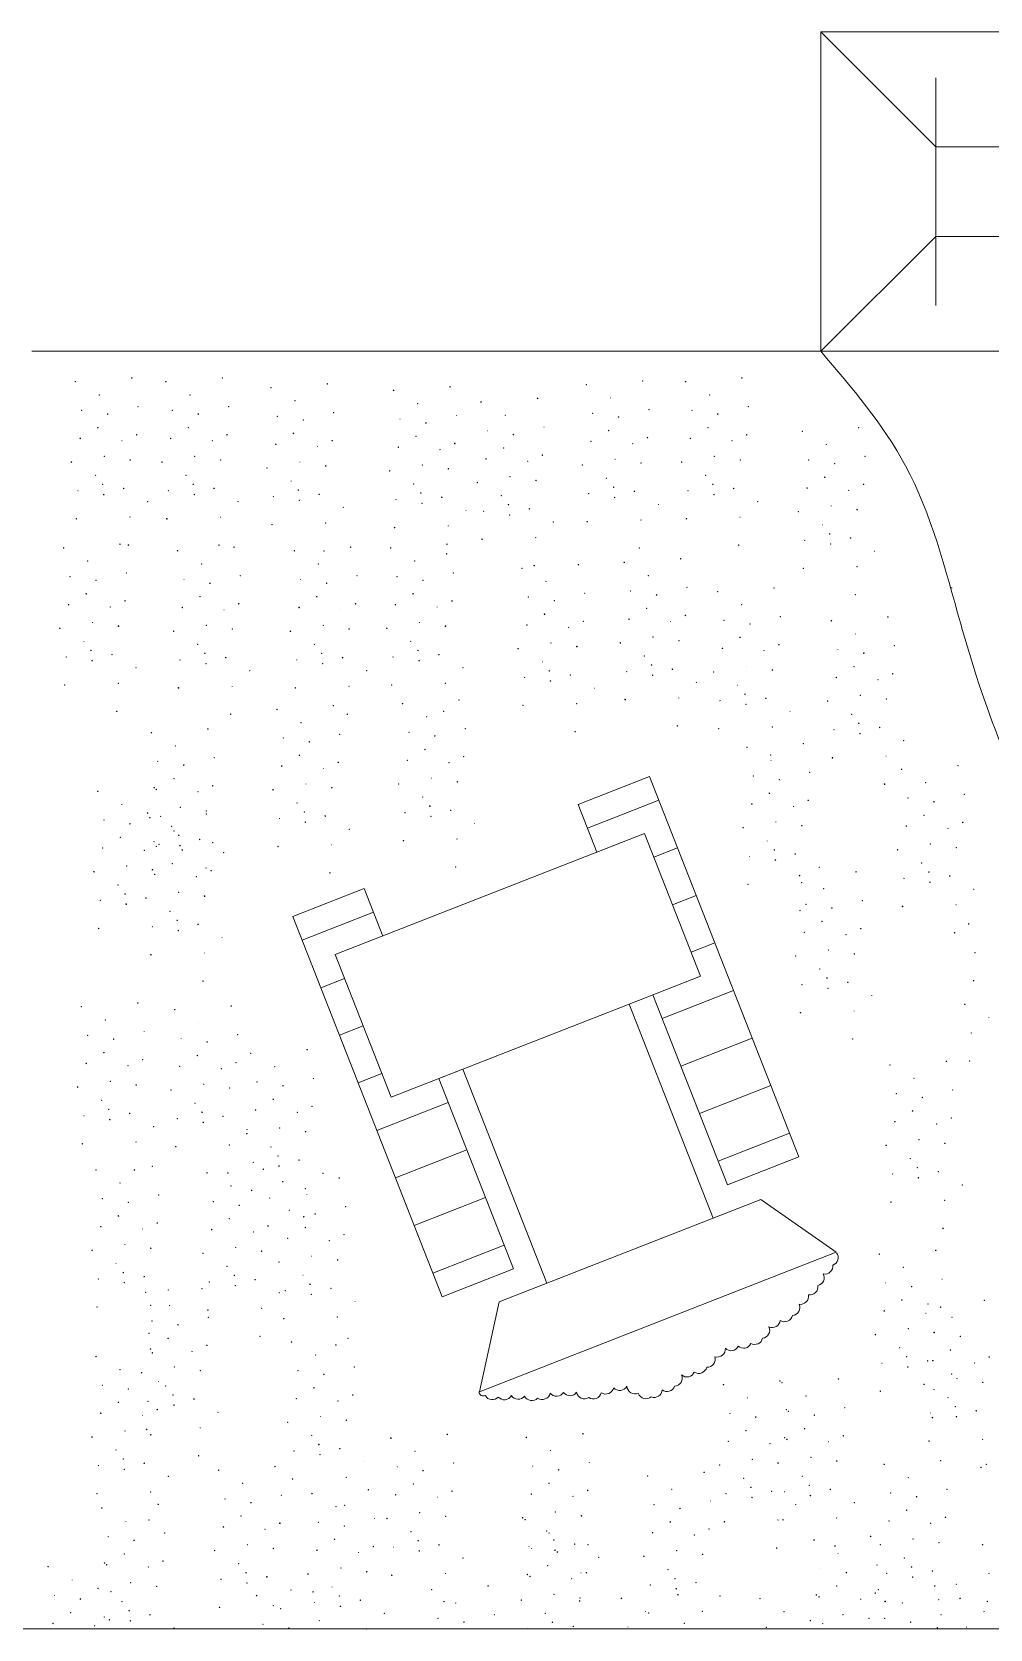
# Model space of a CAD drawing. Header units: millimetres. Extents: x 27137 to 30937, y -4667 to -569.
# Drawn here: x 28776 to 28813.5, y -3999.4 to -3936.9 of the extents above; entities that cross this region are included whole.
import ezdxf

# ---------------------------------------------------------------- set-up
doc = ezdxf.new("R2010")
doc.units = ezdxf.units.MM
doc.header["$LTSCALE"] = 0.4

msp = doc.modelspace()

# ---------------------------------------------------------------- linework, layer by layer
at = {"lineweight": 15}
for p, q in [((28806.8656, -3936.868), (28811.3656, -3941.368)), ((28811.3656, -3941.368), (28811.3656, -3938.668)), ((28811.3656, -3941.368), (28811.3656, -3938.668)), ((28811.3656, -3941.368), (28811.3656, -3938.668)), ((28811.3656, -3941.368), (28811.3656, -3938.668)), ((28806.8656, -3941.368), (28806.8656, -3940.018)), ((28806.8656, -3941.368), (28806.8656, -3940.018)), ((28806.8656, -3944.868), (28806.8656, -3946.218)), ((28806.8656, -3944.868), (28806.8656, -3946.218)), ((28811.3656, -3944.868), (28806.8656, -3949.368)), ((28811.3656, -3944.868), (28811.3656, -3947.568)), ((28811.3656, -3944.868), (28811.3656, -3947.568)), ((28811.3656, -3944.868), (28811.3656, -3947.568)), ((28811.3656, -3944.868), (28811.3656, -3947.568)), ((28798.1092, -3968.9637), (28797.3788, -3967.1027)), ((28800.5356, -3966.9376), (28797.744, -3968.0332)), ((28787.8733, -3972.9807), (28799.9703, -3968.2334)), ((28799.9703, -3968.2334), (28798.1092, -3968.9637)), ((28802.1614, -3973.8166), (28799.9703, -3968.2334)), ((28801.266, -3968.7987), (28800.3355, -3969.1639)), ((28789.004, -3970.3893), (28789.7344, -3972.2504)), ((28801.9964, -3970.6598), (28801.0658, -3971.025)), ((28786.5776, -3972.4154), (28789.3692, -3971.3198)), ((28802.7267, -3972.5209), (28801.7962, -3972.886)), ((28790.0644, -3978.564), (28787.8733, -3972.9807)), ((28787.308, -3974.2765), (28788.2385, -3973.9113)), ((28799.3698, -3974.9121), (28802.1614, -3973.8166)), ((28803.2218, -3981.9912), (28800.3003, -3974.5469)), ((28803.4571, -3974.3819), (28800.6655, -3975.4775)), ((28799.3698, -3974.9121), (28792.856, -3977.4684)), ((28802.6564, -3983.287), (28799.3698, -3974.9121)), ((28788.0383, -3976.1375), (28788.9689, -3975.7723)), ((28801.3959, -3977.3386), (28804.1875, -3976.243)), ((28788.7687, -3977.9986), (28789.6992, -3977.6334)), ((28792.856, -3977.4684), (28790.0644, -3978.564)), ((28792.856, -3977.4684), (28791.9255, -3977.8336)), ((28791.9255, -3977.8336), (28794.8469, -3985.2779)), ((28796.1427, -3985.8432), (28792.856, -3977.4684)), ((28802.1262, -3979.1996), (28801.3959, -3977.3386)), ((28804.9178, -3978.1041), (28802.1262, -3979.1996)), ((28789.4991, -3979.8597), (28792.2907, -3978.7641)), ((28805.6482, -3979.9652), (28802.8566, -3981.0607)), ((28793.021, -3980.6252), (28790.2294, -3981.7208)), ((28806.0134, -3980.8957), (28803.2218, -3981.9912)), ((28793.7514, -3982.4863), (28790.9598, -3983.5818)), ((28804.5175, -3982.5566), (28794.2816, -3986.5736)), ((28804.5175, -3982.5566), (28802.6564, -3983.287)), ((28807.4741, -3984.6178), (28804.5175, -3982.5566)), ((28794.4818, -3984.3473), (28791.6902, -3985.4429)), ((28807.4741, -3984.6178), (28793.5161, -3990.0956)), ((28807.4741, -3984.6178), (28793.5161, -3990.0956)), ((28794.8469, -3985.2779), (28792.0553, -3986.3734)), ((28793.5161, -3990.0956), (28794.2816, -3986.5736))]:
    msp.add_line(p, q, dxfattribs=at)
at = {"lineweight": 15, "ltscale": 0.5}
for p, q in [((28806.8656, -3936.868), (28806.8656, -3949.368)), ((28806.8656, -3936.868), (28909.7171, -3936.868)), ((28811.3656, -3941.368), (28811.3656, -3944.868)), ((28811.3656, -3941.368), (28905.2171, -3941.368)), ((28811.3656, -3944.868), (28905.2171, -3944.868)), ((28806.8656, -3949.368), (28776.0043, -3949.368)), ((28806.8656, -3949.368), (28909.7171, -3949.368)), ((28811.9449, -3958.618), (28812.0043, -3958.618)), ((28797.3788, -3967.1027), (28800.1705, -3966.0071)), ((28806.0134, -3980.8957), (28800.1705, -3966.0071)), ((28789.004, -3970.3893), (28786.2124, -3971.4848)), ((28792.0553, -3986.3734), (28786.2124, -3971.4848)), ((28374.8656, -3999.368), (28909.7171, -3999.368))]:
    msp.add_line(p, q, dxfattribs=at)
at = {"lineweight": 15}
msp.add_lwpolyline([(28807.4868, -3984.6459, -0.5205671), (28807.337, -3985.1283, -0.5205671), (28807.337, -3985.1283, -0.5205671), (28806.9635, -3985.4725, -0.5205671), (28806.9635, -3985.4725, -0.5205671), (28806.7455, -3985.9252, -0.5205671), (28806.7455, -3985.9252, -0.5205671), (28806.3816, -3986.2939, -0.5205671), (28806.3816, -3986.2939, -0.5205671), (28806.0177, -3986.6626, -0.5205671), (28806.0177, -3986.6626, -0.5205671), (28805.7656, -3987.1004, -0.5205671), (28805.7656, -3987.1004, -0.5205671), (28805.2759, -3987.2926, -0.5205671), (28805.2759, -3987.2926, -0.5205671), (28804.8395, -3987.5486, -0.5205671), (28804.8395, -3987.5486, -0.5205671), (28804.5874, -3987.9863, -0.5205671), (28804.5874, -3987.9863, -0.5205671), (28804.1318, -3988.1934, -0.5205671), (28804.1318, -3988.1934, -0.5205671), (28803.6377, -3988.3026, -0.5205671), (28803.6377, -3988.3026, -0.5205671), (28803.1341, -3988.3873, -0.5205671), (28803.1341, -3988.3873, -0.5205671), (28802.7265, -3988.7167, -0.5205671), (28802.7265, -3988.7167, -0.5205671), (28802.4062, -3989.1247, -0.5205671), (28802.4062, -3989.1247, -0.5205671), (28801.9165, -3989.3169, -0.5205671), (28801.9165, -3989.3169, -0.5205671), (28801.4225, -3989.4261, -0.5205671), (28801.4225, -3989.4261, -0.5205671), (28801.1459, -3989.8735, -0.5205671), (28801.1459, -3989.8735, -0.5205671), (28800.6615, -3990.0071, -0.5205671), (28800.6615, -3990.0071, -0.5205671), (28800.2347, -3990.2876, -0.5205671), (28800.2347, -3990.2876, -0.5205671), (28799.7277, -3990.1477, -0.5205671), (28799.7277, -3990.1477, -0.5205671), (28799.2802, -3989.8715, -0.5205671), (28799.2802, -3989.8715, -0.5205671), (28798.7669, -3989.9317, -0.5205671), (28798.7669, -3989.9317, -0.5205671), (28798.2772, -3990.1239, -0.5205671), (28798.2772, -3990.1239, -0.5205671), (28797.7875, -3990.3161, -0.5205671), (28797.7875, -3990.3161, -0.5205671), (28797.3103, -3990.108, -0.5205671), (28797.3103, -3990.108, -0.5205671), (28796.8023, -3990.1097, -0.5205671), (28796.8023, -3990.1097, -0.5205671), (28796.2794, -3990.1455, -0.5205671), (28796.2794, -3990.1455, -0.5205671), (28795.7897, -3990.3376, -0.5205671), (28795.7897, -3990.3376, -0.5205671), (28795.2774, -3990.2563, -0.5205671), (28795.2774, -3990.2563, -0.5205671), (28794.7599, -3990.2335, -0.5205671), (28794.7599, -3990.2335, -0.5205671), (28794.2466, -3990.2938, -0.5205671), (28794.2466, -3990.2938, -0.5205671), (28793.7439, -3990.2369, -0.5205671), (28793.7439, -3990.2369, -0.5205671), (28793.4861, -3990.0839)], format="xyb", dxfattribs=at)
for centre, radius in [((28777.7024, -3950.5584), 0.0095), ((28779.9092, -3950.4143), 0.0095), ((28781.2432, -3950.5584), 0.0095), ((28783.45, -3950.4143), 0.0095), ((28785.355, -3950.7865), 0.0095), ((28787.5618, -3950.6425), 0.0095), ((28790.1521, -3950.9006), 0.0095), ((28792.3589, -3950.7565), 0.0095), ((28797.6905, -3950.6725), 0.0095), ((28799.8972, -3950.5284), 0.0095), ((28801.5739, -3950.5584), 0.0095), ((28803.7806, -3950.4143), 0.0095), ((28778.6427, -3951.0738), 0.00596), ((28780.1586, -3951.5368), 0.00596), ((28782.1835, -3951.0738), 0.00596), ((28783.6994, -3951.5368), 0.00596), ((28786.2953, -3951.3019), 0.00596), ((28791.0924, -3951.416), 0.00596), ((28793.5786, -3951.3569), 0.0095), ((28795.7854, -3951.2129), 0.0095), ((28798.6308, -3951.1878), 0.00596), ((28800.1466, -3951.6509), 0.00596), ((28802.5141, -3951.0738), 0.00596), ((28804.03, -3951.5368), 0.00596), ((28777.9518, -3951.6809), 0.00596), ((28778.9668, -3951.8266), 0.0096), ((28781.4927, -3951.6809), 0.00596), ((28782.5076, -3951.8266), 0.0096), ((28785.6044, -3951.909), 0.00596), ((28786.6194, -3952.0548), 0.0096), ((28787.8112, -3951.765), 0.00596), ((28790.4015, -3952.0231), 0.00596), ((28791.4165, -3952.1688), 0.0096), ((28792.6083, -3951.879), 0.00596), ((28794.5189, -3951.8723), 0.00596), ((28797.9399, -3951.7949), 0.00596), ((28798.9548, -3951.9407), 0.0096), ((28801.8233, -3951.6809), 0.00596), ((28802.8382, -3951.8266), 0.0096), ((28777.8918, -3952.7773), 0.0096), ((28778.5827, -3952.3537), 0.0095), ((28779.523, -3952.8691), 0.00596), ((28780.0985, -3952.6332), 0.0096), ((28781.4326, -3952.7773), 0.0096), ((28782.1235, -3952.3537), 0.0095), ((28783.0638, -3952.8691), 0.00596), ((28783.6393, -3952.6332), 0.0096), ((28786.2352, -3952.5819), 0.0095), ((28787.7511, -3952.8614), 0.0096), ((28791.0324, -3952.6959), 0.0095), ((28793.828, -3952.4794), 0.00596), ((28794.843, -3952.6252), 0.0096), ((28796.0348, -3952.3354), 0.00596), ((28797.8798, -3952.8913), 0.0096), ((28798.5707, -3952.4678), 0.0095), ((28800.0866, -3952.7473), 0.0096), ((28801.7632, -3952.7773), 0.0096), ((28802.4541, -3952.3537), 0.0095), ((28803.3944, -3952.8691), 0.00596), ((28803.97, -3952.6332), 0.0096), ((28806.1425, -3952.4977), 0.0095), ((28808.3493, -3952.3536), 0.0095), ((28778.8321, -3953.4762), 0.00596), ((28782.3729, -3953.4762), 0.00596), ((28785.5443, -3953.0054), 0.0096), ((28787.1755, -3953.0972), 0.00596), ((28790.3415, -3953.1195), 0.0096), ((28791.9727, -3953.2113), 0.00596), ((28792.5482, -3952.9754), 0.0096), ((28794.4588, -3953.1522), 0.0095), ((28795.9747, -3953.4318), 0.0096), ((28799.511, -3952.9832), 0.00596), ((28802.7035, -3953.4762), 0.00596), ((28807.0828, -3953.0131), 0.00596), ((28808.5987, -3953.4761), 0.00596), ((28777.5509, -3953.7039), 0.0095), ((28779.8471, -3953.6219), 0.0096), ((28781.0917, -3953.7039), 0.0095), ((28783.3879, -3953.6219), 0.0096), ((28785.2035, -3953.9321), 0.0095), ((28786.4846, -3953.7043), 0.00596), ((28787.4996, -3953.8501), 0.0096), ((28790.0006, -3954.0461), 0.0095), ((28791.2818, -3953.8184), 0.00596), ((28792.2967, -3953.9642), 0.0096), ((28793.7679, -3953.5758), 0.0096), ((28795.3991, -3953.6676), 0.00596), ((28797.539, -3953.818), 0.0095), ((28798.8201, -3953.5903), 0.00596), ((28799.8351, -3953.736), 0.0096), ((28801.4224, -3953.7039), 0.0095), ((28803.7185, -3953.6219), 0.0096), ((28806.3919, -3953.6202), 0.00596), ((28807.4069, -3953.7659), 0.0096), ((28778.4912, -3954.2193), 0.00596), ((28778.772, -3954.5726), 0.0096), ((28779.5899, -3954.735), 0.0095), ((28782.032, -3954.2193), 0.00596), ((28782.3128, -3954.5726), 0.0096), ((28783.1307, -3954.735), 0.0095), ((28786.1438, -3954.4474), 0.00596), ((28790.9409, -3954.5615), 0.00596), ((28793.4271, -3954.5024), 0.0095), ((28794.7083, -3954.2747), 0.00596), ((28795.7232, -3954.4205), 0.0096), ((28798.4792, -3954.3334), 0.00596), ((28798.76, -3954.6867), 0.0096), ((28802.3626, -3954.2193), 0.00596), ((28802.6434, -3954.5726), 0.0096), ((28803.4613, -3954.735), 0.0095), ((28806.3319, -3954.7166), 0.0096), ((28807.0228, -3954.293), 0.0095), ((28808.5386, -3954.5725), 0.0096), ((28777.8003, -3954.8264), 0.00596), ((28778.8153, -3954.9721), 0.0096), ((28780.5302, -3955.2504), 0.00596), ((28781.3411, -3954.8264), 0.00596), ((28782.3561, -3954.9721), 0.0096), ((28784.071, -3955.2504), 0.00596), ((28785.4529, -3955.0545), 0.00596), ((28786.4246, -3954.8007), 0.0096), ((28786.4679, -3955.2003), 0.0096), ((28787.2424, -3954.9631), 0.0095), ((28790.25, -3955.1686), 0.00596), ((28791.2217, -3954.9148), 0.0096), ((28791.265, -3955.3144), 0.0096), ((28792.0396, -3955.0772), 0.0095), ((28794.3674, -3955.0178), 0.00596), ((28794.6482, -3955.3711), 0.0096), ((28797.7884, -3954.9405), 0.00596), ((28798.8033, -3955.0862), 0.0096), ((28799.5779, -3954.849), 0.0095), ((28800.5182, -3955.3644), 0.00596), ((28801.6718, -3954.8264), 0.00596), ((28802.6867, -3954.9721), 0.0096), ((28804.4016, -3955.2504), 0.00596), ((28807.9631, -3954.8084), 0.00596), ((28777.7403, -3955.9228), 0.0096), ((28779.8393, -3955.8575), 0.00596), ((28781.2811, -3955.9228), 0.0096), ((28783.3801, -3955.8575), 0.00596), ((28788.1827, -3955.4785), 0.00596), ((28792.9798, -3955.5926), 0.00596), ((28793.6765, -3955.6249), 0.00596), ((28794.6915, -3955.7707), 0.0096), ((28795.466, -3955.5335), 0.0095), ((28797.7283, -3956.0369), 0.0096), ((28799.8273, -3955.9715), 0.00596), ((28801.6117, -3955.9228), 0.0096), ((28803.7107, -3955.8575), 0.00596), ((28805.991, -3955.6432), 0.0095), ((28807.2722, -3955.4155), 0.00596), ((28808.2871, -3955.5612), 0.0096), ((28785.3928, -3956.1509), 0.0096), ((28787.4918, -3956.0856), 0.00596), ((28790.19, -3956.265), 0.0096), ((28792.289, -3956.1997), 0.00596), ((28795.7154, -3956.656), 0.00596), ((28796.4063, -3956.0489), 0.00596), ((28806.9313, -3956.1586), 0.00596), ((28807.2121, -3956.5119), 0.0096), ((28777.2456, -3957.0607), 0.0095), ((28779.4524, -3956.9167), 0.0095), ((28779.7792, -3956.9538), 0.0096), ((28781.7001, -3957.1748), 0.0095), ((28783.32, -3956.9538), 0.0096), ((28783.9068, -3957.0307), 0.0095), ((28786.2687, -3957.1748), 0.0095), ((28787.4318, -3957.182), 0.0096), ((28788.4755, -3957.0307), 0.0095), ((28790.0379, -3957.0607), 0.0095), ((28792.2447, -3956.9167), 0.0095), ((28793.6164, -3956.7213), 0.0096), ((28799.7672, -3957.0679), 0.0096), ((28803.6506, -3956.9538), 0.0096), ((28806.2404, -3956.7657), 0.00596), ((28807.2554, -3956.9114), 0.0096), ((28808.0299, -3956.6743), 0.0095), ((28808.9702, -3957.1896), 0.00596), ((28778.1859, -3957.5761), 0.00596), ((28782.6404, -3957.6902), 0.00596), ((28787.209, -3957.6902), 0.00596), ((28790.9782, -3957.5761), 0.00596), ((28792.2289, -3957.2961), 0.0096), ((28795.1777, -3957.8593), 0.0095), ((28795.6554, -3957.7524), 0.0096), ((28797.3845, -3957.7152), 0.0095), ((28799.1752, -3957.6311), 0.0095), ((28801.382, -3957.487), 0.0095), ((28806.1804, -3957.8621), 0.0096), ((28808.2794, -3957.7967), 0.00596), ((28777.495, -3958.1832), 0.00596), ((28778.51, -3958.329), 0.0096), ((28779.7018, -3958.0392), 0.00596), ((28781.9495, -3958.2973), 0.00596), ((28782.9644, -3958.443), 0.0096), ((28784.1562, -3958.1532), 0.00596), ((28786.5181, -3958.2973), 0.00596), ((28787.5331, -3958.443), 0.0096), ((28788.7249, -3958.1532), 0.00596), ((28790.2873, -3958.1832), 0.00596), ((28791.3023, -3958.329), 0.0096), ((28792.4941, -3958.0392), 0.00596), ((28796.118, -3958.3747), 0.00596), ((28800.1155, -3958.1465), 0.00596), ((28778.1259, -3958.856), 0.0095), ((28779.6417, -3959.1356), 0.0096), ((28782.5803, -3958.9701), 0.0095), ((28787.149, -3958.9701), 0.0095), ((28790.9181, -3958.856), 0.0095), ((28792.434, -3959.1356), 0.0096), ((28795.4271, -3958.9817), 0.00596), ((28796.4421, -3959.1275), 0.0096), ((28797.6339, -3958.8377), 0.00596), ((28799.4246, -3958.7536), 0.00596), ((28800.4396, -3958.8993), 0.0096), ((28801.6314, -3958.6095), 0.00596), ((28802.8302, -3958.7719), 0.0095), ((28805.037, -3958.6278), 0.0095), ((28808.2193, -3958.8931), 0.0096), ((28777.435, -3959.2796), 0.0096), ((28779.0662, -3959.3714), 0.00596), ((28781.8894, -3959.3937), 0.0096), ((28783.5206, -3959.4855), 0.00596), ((28784.0962, -3959.2496), 0.0096), ((28786.4581, -3959.3937), 0.0096), ((28788.0893, -3959.4855), 0.00596), ((28788.6648, -3959.2496), 0.0096), ((28790.2272, -3959.2796), 0.0096), ((28791.8584, -3959.3714), 0.00596), ((28796.058, -3959.6546), 0.0095), ((28800.0555, -3959.4264), 0.0095), ((28801.5713, -3959.7059), 0.0096), ((28803.7705, -3959.2873), 0.00596), ((28805.2864, -3959.7503), 0.00596), ((28809.4915, -3959.7686), 0.0095), ((28777.0941, -3960.2062), 0.0095), ((28778.3753, -3959.9785), 0.00596), ((28779.3902, -3960.1243), 0.0096), ((28781.5486, -3960.3203), 0.0095), ((28782.8297, -3960.0926), 0.00596), ((28783.8447, -3960.2384), 0.0096), ((28786.1172, -3960.3203), 0.0095), ((28787.3984, -3960.0926), 0.00596), ((28788.4133, -3960.2384), 0.0096), ((28789.8864, -3960.2062), 0.0095), ((28791.1675, -3959.9785), 0.00596), ((28792.1825, -3960.1243), 0.0096), ((28795.367, -3960.0781), 0.0096), ((28796.9982, -3960.17), 0.00596), ((28797.5738, -3959.9341), 0.0096), ((28799.3646, -3959.85), 0.0096), ((28800.9958, -3959.9418), 0.00596), ((28803.0796, -3959.8944), 0.00596), ((28804.0946, -3960.0401), 0.0096), ((28807.2847, -3959.9126), 0.0095), ((28778.0344, -3960.7216), 0.00596), ((28782.4888, -3960.8357), 0.00596), ((28787.0575, -3960.8357), 0.00596), ((28790.8267, -3960.7216), 0.00596), ((28795.0262, -3961.0048), 0.0095), ((28796.3074, -3960.7771), 0.00596), ((28797.3223, -3960.9228), 0.0096), ((28799.0237, -3960.7766), 0.0095), ((28800.3049, -3960.5489), 0.00596), ((28801.3199, -3960.6946), 0.0096), ((28803.0195, -3960.9908), 0.0096), ((28803.7104, -3960.5672), 0.0095), ((28805.2263, -3960.8467), 0.0096), ((28808.225, -3960.428), 0.00596), ((28809.7409, -3960.8911), 0.00596), ((28777.3435, -3961.3287), 0.00596), ((28778.3152, -3961.0749), 0.0096), ((28778.3585, -3961.4745), 0.0096), ((28779.133, -3961.2373), 0.0095), ((28781.798, -3961.4428), 0.00596), ((28782.7696, -3961.189), 0.0096), ((28782.8129, -3961.5886), 0.0096), ((28783.5875, -3961.3514), 0.0095), ((28786.3666, -3961.4428), 0.00596), ((28787.3383, -3961.189), 0.0096), ((28787.3816, -3961.5886), 0.0096), ((28788.1562, -3961.3514), 0.0095), ((28790.1358, -3961.3287), 0.00596), ((28791.1075, -3961.0749), 0.0096), ((28791.1508, -3961.4745), 0.0096), ((28791.9253, -3961.2373), 0.0095), ((28795.9665, -3961.5202), 0.00596), ((28799.964, -3961.292), 0.00596), ((28800.2448, -3961.6453), 0.0096), ((28804.6507, -3961.0826), 0.00596), ((28807.5341, -3961.0351), 0.00596), ((28808.5491, -3961.1809), 0.0096), ((28780.0733, -3961.7527), 0.00596), ((28784.5278, -3961.8668), 0.00596), ((28789.0964, -3961.8668), 0.00596), ((28792.8656, -3961.7527), 0.00596), ((28795.2756, -3962.1273), 0.00596), ((28796.2473, -3961.8735), 0.0096), ((28796.2906, -3962.273), 0.0096), ((28797.0651, -3962.0358), 0.0095), ((28799.2731, -3961.8991), 0.00596), ((28800.2881, -3962.0448), 0.0096), ((28801.0627, -3961.8077), 0.0095), ((28802.6787, -3961.9174), 0.0095), ((28803.9598, -3961.6897), 0.00596), ((28804.9748, -3961.8354), 0.0096), ((28807.4741, -3962.1315), 0.0096), ((28808.165, -3961.7079), 0.0095), ((28809.1052, -3962.2233), 0.00596), ((28809.6808, -3961.9875), 0.0096), ((28777.2834, -3962.4251), 0.0096), ((28779.3824, -3962.3598), 0.00596), ((28781.7379, -3962.5392), 0.0096), ((28783.8369, -3962.4739), 0.00596), ((28786.3066, -3962.5392), 0.0096), ((28788.4056, -3962.4739), 0.00596), ((28790.0757, -3962.4251), 0.0096), ((28792.1747, -3962.3598), 0.00596), ((28798.0054, -3962.5512), 0.00596), ((28802.003, -3962.3231), 0.00596), ((28803.619, -3962.4328), 0.00596), ((28803.8997, -3962.7861), 0.0096), ((28808.4144, -3962.8304), 0.00596), ((28779.3224, -3963.4562), 0.0096), ((28785.5905, -3963.3829), 0.0095), ((28787.7972, -3963.2388), 0.0095), ((28790.5018, -3963.1547), 0.0095), ((28792.1147, -3963.4562), 0.0096), ((28792.7086, -3963.0107), 0.0095), ((28795.2155, -3963.2237), 0.0096), ((28797.3145, -3963.1583), 0.00596), ((28799.2131, -3962.9955), 0.0096), ((28801.3121, -3962.9302), 0.00596), ((28802.9281, -3963.0399), 0.00596), ((28803.943, -3963.1856), 0.0096), ((28804.7176, -3962.9485), 0.0095), ((28805.6579, -3963.4638), 0.00596), ((28807.1332, -3963.0582), 0.0095), ((28809.4293, -3962.9762), 0.0096), ((28782.886, -3964.1514), 0.0095), ((28783.7768, -3963.5703), 0.0096), ((28786.5308, -3963.8983), 0.00596), ((28788.3455, -3963.5703), 0.0096), ((28791.4421, -3963.6701), 0.00596), ((28792.958, -3964.1332), 0.00596), ((28801.252, -3964.0265), 0.0096), ((28802.868, -3964.1363), 0.0096), ((28804.967, -3964.0709), 0.00596), ((28808.0735, -3963.5735), 0.00596), ((28808.3543, -3963.9268), 0.0096), ((28809.1721, -3964.0892), 0.0095), ((28780.6792, -3964.2955), 0.0095), ((28785.8399, -3964.5054), 0.00596), ((28786.8548, -3964.6511), 0.0096), ((28788.0466, -3964.3613), 0.00596), ((28790.7512, -3964.2772), 0.00596), ((28791.7662, -3964.423), 0.0096), ((28797.2545, -3964.2547), 0.0096), ((28806.1862, -3964.7218), 0.0095), ((28807.3826, -3964.1806), 0.00596), ((28808.3976, -3964.3264), 0.0096), ((28810.1124, -3964.6046), 0.00596), ((28781.6195, -3964.8109), 0.00596), ((28783.1354, -3965.2739), 0.00596), ((28786.4707, -3965.1782), 0.0095), ((28790.6912, -3965.3736), 0.0096), ((28791.3821, -3964.9501), 0.0095), ((28792.8979, -3965.2296), 0.0096), ((28803.9795, -3964.8659), 0.0095), ((28804.9069, -3965.1673), 0.0096), ((28804.9198, -3965.3813), 0.00596), ((28807.3225, -3965.277), 0.0096), ((28809.4215, -3965.2117), 0.00596), ((28780.9286, -3965.418), 0.00596), ((28781.9436, -3965.5637), 0.0096), ((28785.7798, -3965.6018), 0.0096), ((28787.411, -3965.6936), 0.00596), ((28787.9866, -3965.4577), 0.0096), ((28792.3223, -3965.4654), 0.00596), ((28804.2289, -3965.9884), 0.00596), ((28806.4357, -3965.8443), 0.00596), ((28810.0259, -3965.7305), 0.0095), ((28812.2327, -3965.5864), 0.0095), ((28778.5793, -3966.5904), 0.0095), ((28780.7861, -3966.4463), 0.0095), ((28780.8685, -3966.5144), 0.0096), ((28781.5594, -3966.0908), 0.0095), ((28782.4997, -3966.6062), 0.00596), ((28783.0753, -3966.3703), 0.0096), ((28785.439, -3966.5284), 0.0095), ((28786.7201, -3966.3007), 0.00596), ((28787.7351, -3966.4464), 0.0096), ((28790.3503, -3966.3003), 0.0095), ((28791.6315, -3966.0725), 0.00596), ((28792.6464, -3966.2183), 0.0096), ((28804.8597, -3966.6612), 0.0095), ((28805.2438, -3966.1341), 0.0096), ((28809.3615, -3966.3081), 0.0096), ((28810.9662, -3966.2459), 0.00596), ((28779.5196, -3967.1058), 0.00596), ((28781.8088, -3967.2133), 0.00596), ((28786.3792, -3967.0438), 0.00596), ((28791.2906, -3966.8156), 0.00596), ((28791.5714, -3967.1689), 0.0096), ((28804.1688, -3967.0848), 0.0096), ((28805.8, -3967.1766), 0.00596), ((28806.3756, -3966.9407), 0.0096), ((28810.2753, -3966.853), 0.00596), ((28811.2903, -3966.9987), 0.0096), ((28812.4821, -3966.7089), 0.00596), ((28778.8287, -3967.7129), 0.00596), ((28779.8437, -3967.8586), 0.0096), ((28780.5277, -3967.441), 0.0095), ((28780.6182, -3967.6215), 0.0095), ((28781.0355, -3967.5688), 0.00596), ((28782.8238, -3967.359), 0.0096), ((28782.825, -3967.4774), 0.0095), ((28785.6884, -3967.6509), 0.00596), ((28786.66, -3967.3971), 0.0096), ((28786.7033, -3967.7966), 0.0096), ((28787.4779, -3967.5595), 0.0095), ((28790.5997, -3967.4227), 0.00596), ((28791.6147, -3967.5685), 0.0096), ((28792.3892, -3967.3313), 0.0095), ((28793.3295, -3967.8467), 0.00596), ((28805.1091, -3967.7837), 0.00596), ((28810.9062, -3967.5258), 0.0095), ((28812.422, -3967.8053), 0.0096), ((28779.4595, -3968.3857), 0.0095), ((28781.468, -3967.9564), 0.00596), ((28781.5585, -3968.1368), 0.00596), ((28781.7488, -3968.3097), 0.0096), ((28782.5666, -3968.4721), 0.0095), ((28788.4182, -3968.0748), 0.00596), ((28790.5396, -3968.5191), 0.0096), ((28792.6386, -3968.4538), 0.00596), ((28803.828, -3968.0114), 0.0095), ((28804.7683, -3968.5268), 0.00596), ((28806.1241, -3967.9294), 0.0096), ((28810.2153, -3967.9494), 0.0096), ((28811.8465, -3968.0412), 0.00596), ((28778.7686, -3968.8093), 0.0096), ((28780.3998, -3968.9011), 0.00596), ((28780.7771, -3968.5635), 0.00596), ((28780.8676, -3968.7439), 0.00596), ((28780.9754, -3968.6652), 0.0096), ((28781.7921, -3968.7092), 0.0096), ((28781.8826, -3968.8897), 0.0096), ((28783.0744, -3968.5999), 0.00596), ((28783.5069, -3968.9875), 0.00596), ((28785.6283, -3968.7473), 0.0096), ((28787.7273, -3968.6819), 0.00596), ((28804.0774, -3969.1339), 0.00596), ((28805.049, -3968.8801), 0.0096), ((28805.8669, -3969.0425), 0.0095), ((28809.8744, -3968.876), 0.0095), ((28811.1556, -3968.6483), 0.00596), ((28812.1705, -3968.7941), 0.0096), ((28778.4278, -3969.7359), 0.0095), ((28779.7089, -3969.5082), 0.00596), ((28780.717, -3969.6599), 0.0096), ((28780.7239, -3969.6539), 0.0096), ((28781.4985, -3969.4168), 0.0095), ((28782.816, -3969.5946), 0.00596), ((28783.0143, -3969.6963), 0.0096), ((28787.6672, -3969.7783), 0.0096), ((28792.5786, -3969.5502), 0.0096), ((28805.0923, -3969.2796), 0.0096), ((28806.8072, -3969.5579), 0.00596), ((28808.2422, -3969.7412), 0.0095), ((28810.8147, -3969.3914), 0.00596), ((28811.0955, -3969.7447), 0.0096), ((28779.3681, -3970.2513), 0.00596), ((28780.8076, -3969.8403), 0.0096), ((28782.4388, -3969.9322), 0.00596), ((28804.0173, -3970.2303), 0.0096), ((28806.0354, -3969.8852), 0.0095), ((28806.1163, -3970.165), 0.00596), ((28806.9757, -3970.4006), 0.00596), ((28810.1238, -3969.9985), 0.00596), ((28811.1388, -3970.1443), 0.0096), ((28811.9133, -3969.9071), 0.0095), ((28778.6772, -3970.8584), 0.00596), ((28779.6489, -3970.6046), 0.0096), ((28779.6922, -3971.0041), 0.0096), ((28780.4667, -3970.767), 0.0095), ((28780.4667, -3970.767), 0.0095), ((28781.7479, -3970.5393), 0.00596), ((28782.756, -3970.691), 0.0096), ((28782.7628, -3970.685), 0.0096), ((28806.2848, -3971.0077), 0.00596), ((28808.4916, -3970.8636), 0.00596), ((28812.1627, -3971.0296), 0.00596), ((28812.8536, -3970.4225), 0.00596), ((28781.407, -3971.2824), 0.00596), ((28781.407, -3971.2824), 0.00596), ((28781.6878, -3971.6357), 0.0096), ((28806.0562, -3971.2613), 0.0096), ((28807.2998, -3971.1535), 0.0096), ((28810.0637, -3971.0949), 0.0096), ((28778.6171, -3971.9548), 0.0096), ((28780.7161, -3971.8895), 0.00596), ((28780.7161, -3971.8895), 0.00596), ((28781.7311, -3972.0352), 0.0096), ((28782.5056, -3971.798), 0.0095), ((28806.2247, -3972.1041), 0.0096), ((28806.9156, -3971.6805), 0.0095), ((28807.8559, -3972.1959), 0.00596), ((28808.4315, -3971.96), 0.0096), ((28812.1027, -3972.126), 0.0096), ((28812.6529, -3971.7766), 0.0095), ((28783.4459, -3972.3134), 0.00596), ((28807.165, -3972.803), 0.00596), ((28812.9023, -3972.899), 0.00596), ((28780.656, -3972.9859), 0.0096), ((28780.656, -3972.9858), 0.0096), ((28782.755, -3972.9205), 0.00596), ((28805.8839, -3973.0307), 0.0095), ((28808.18, -3972.9488), 0.0096), ((28782.695, -3974.0169), 0.0096), ((28806.1333, -3974.1532), 0.00596), ((28806.8242, -3973.5461), 0.00596), ((28807.105, -3973.8994), 0.0096), ((28807.9228, -3974.0618), 0.0095), ((28812.8422, -3973.9954), 0.0096), ((28807.1483, -3974.299), 0.0096), ((28808.8631, -3974.5772), 0.00596), ((28777.938, -3975.0187), 0.0095), ((28780.1448, -3974.8746), 0.0095), ((28781.5929, -3975.1327), 0.0095), ((28783.7997, -3974.9887), 0.0095), ((28806.0732, -3975.2496), 0.0096), ((28808.1722, -3975.1843), 0.00596), ((28812.5014, -3974.9221), 0.0095), ((28778.8783, -3975.534), 0.00596), ((28780.3942, -3975.9971), 0.00596), ((28782.5332, -3975.6481), 0.00596), ((28813.4417, -3975.4375), 0.00596), ((28778.1874, -3976.1411), 0.00596), ((28779.2024, -3976.2869), 0.0096), ((28781.8423, -3976.2552), 0.00596), ((28782.8573, -3976.401), 0.0096), ((28784.0491, -3976.1112), 0.00596), ((28808.1122, -3976.2807), 0.0096), ((28812.7508, -3976.0446), 0.00596), ((28778.1273, -3977.2375), 0.0096), ((28778.8182, -3976.814), 0.0095), ((28780.3341, -3977.0935), 0.0096), ((28782.4732, -3976.9281), 0.0095), ((28783.989, -3977.2076), 0.0096), ((28784.5626, -3976.8439), 0.0095), ((28786.7694, -3976.6998), 0.0095), ((28811.7829, -3977.1561), 0.0095), ((28812.6907, -3977.141), 0.0096), ((28779.7585, -3977.3294), 0.00596), ((28781.7823, -3977.3516), 0.0096), ((28783.4135, -3977.4434), 0.00596), ((28785.5029, -3977.3593), 0.00596), ((28787.0188, -3977.8223), 0.00596), ((28809.5761, -3977.3002), 0.0095), ((28810.5164, -3977.8156), 0.00596), ((28777.7865, -3978.1642), 0.0095), ((28779.0676, -3977.9365), 0.00596), ((28780.0826, -3978.0822), 0.0096), ((28781.4414, -3978.2783), 0.0095), ((28782.7226, -3978.0505), 0.00596), ((28783.7376, -3978.1963), 0.0096), ((28784.812, -3977.9664), 0.00596), ((28785.827, -3978.1121), 0.0096), ((28809.8255, -3978.4227), 0.00596), ((28812.0323, -3978.2786), 0.00596), ((28778.7268, -3978.6796), 0.00596), ((28779.0076, -3979.0329), 0.0096), ((28782.3817, -3978.7936), 0.00596), ((28782.6625, -3979.1469), 0.0096), ((28784.7519, -3979.0628), 0.0096), ((28785.4428, -3978.6392), 0.0095), ((28786.3831, -3979.1546), 0.00596), ((28786.9587, -3978.9187), 0.0096), ((28810.4563, -3979.0955), 0.0095), ((28810.8405, -3978.5684), 0.0096), ((28778.0359, -3979.2867), 0.00596), ((28779.0509, -3979.4324), 0.0096), ((28779.8254, -3979.1952), 0.0095), ((28780.7657, -3979.7106), 0.00596), ((28781.6908, -3979.4007), 0.00596), ((28782.7058, -3979.5465), 0.0096), ((28783.4804, -3979.3093), 0.0095), ((28785.6922, -3979.7617), 0.00596), ((28809.7654, -3979.519), 0.0096), ((28811.3966, -3979.6109), 0.00596), ((28811.9722, -3979.375), 0.0096), ((28777.9758, -3980.3831), 0.0096), ((28780.0748, -3980.3177), 0.00596), ((28784.4111, -3979.9894), 0.0095), ((28784.4206, -3979.8247), 0.00596), ((28786.7072, -3979.9074), 0.0096), ((28810.7058, -3980.218), 0.00596), ((28811.7207, -3980.3637), 0.0096), ((28781.6308, -3980.4971), 0.0096), ((28783.7298, -3980.4318), 0.00596), ((28785.3514, -3980.5048), 0.00596), ((28785.6322, -3980.8581), 0.0096), ((28786.45, -3981.0205), 0.0095), ((28809.4246, -3980.4457), 0.0095), ((28810.3649, -3980.9611), 0.00596), ((28778.509, -3981.4069), 0.0095), ((28780.0148, -3981.4141), 0.0096), ((28780.7158, -3981.2629), 0.0095), ((28782.8493, -3981.521), 0.0095), ((28783.6697, -3981.5282), 0.0096), ((28784.6605, -3981.1119), 0.00596), ((28785.056, -3981.3769), 0.0095), ((28785.6755, -3981.2576), 0.0096), ((28787.3903, -3981.5358), 0.00596), ((28809.674, -3981.5682), 0.00596), ((28810.6457, -3981.3144), 0.0096), ((28811.4635, -3981.4768), 0.0095), ((28779.4493, -3981.9223), 0.00596), ((28783.7896, -3982.0364), 0.00596), ((28784.6004, -3982.2083), 0.0096), ((28785.8189, -3981.8632), 0.0095), ((28786.6994, -3982.1429), 0.00596), ((28788.0257, -3981.7192), 0.0095), ((28810.689, -3981.7139), 0.0096), ((28812.4038, -3981.9921), 0.00596), ((28778.7585, -3982.5294), 0.00596), ((28779.7734, -3982.6752), 0.0096), ((28780.9652, -3982.3854), 0.00596), ((28783.0987, -3982.6435), 0.00596), ((28784.1136, -3982.7892), 0.0096), ((28785.3054, -3982.4994), 0.00596), ((28786.7592, -3982.3786), 0.00596), ((28788.2751, -3982.8416), 0.00596), ((28809.6139, -3982.6646), 0.0096), ((28811.7129, -3982.5992), 0.00596), ((28779.3893, -3983.2023), 0.0095), ((28780.9051, -3983.4818), 0.0096), ((28783.7295, -3983.3163), 0.0095), ((28786.0683, -3982.9857), 0.00596), ((28786.6393, -3983.2393), 0.0096), ((28787.0833, -3983.1314), 0.0096), ((28778.6984, -3983.6258), 0.0096), ((28780.3296, -3983.7176), 0.00596), ((28783.0386, -3983.7399), 0.0096), ((28784.6698, -3983.8317), 0.00596), ((28785.2454, -3983.5958), 0.0096), ((28786.0083, -3984.0821), 0.0096), ((28786.6992, -3983.6585), 0.0095), ((28788.215, -3983.938), 0.0096), ((28811.6529, -3983.6956), 0.0096), ((28778.3575, -3984.5525), 0.0095), ((28779.6387, -3984.3247), 0.00596), ((28780.6537, -3984.4705), 0.0096), ((28782.6978, -3984.6665), 0.0095), ((28783.9789, -3984.4388), 0.00596), ((28784.9939, -3984.5846), 0.0096), ((28786.9486, -3984.781), 0.00596), ((28787.6394, -3984.1739), 0.00596), ((28809.1581, -3984.7017), 0.0095), ((28811.3649, -3984.5577), 0.0095), ((28779.2978, -3985.0678), 0.00596), ((28783.638, -3985.1819), 0.00596), ((28785.6674, -3985.0087), 0.0095), ((28787.9635, -3984.9268), 0.0096), ((28810.0984, -3985.2171), 0.00596), ((28778.6069, -3985.6749), 0.00596), ((28779.5786, -3985.4211), 0.0096), ((28779.6219, -3985.8207), 0.0096), ((28780.3965, -3985.5835), 0.0095), ((28782.9472, -3985.789), 0.00596), ((28783.9188, -3985.5352), 0.0096), ((28783.9621, -3985.9348), 0.0096), ((28784.7367, -3985.6976), 0.0095), ((28786.6077, -3985.5241), 0.00596), ((28786.8885, -3985.8774), 0.0096), ((28787.7063, -3986.0398), 0.0095), ((28809.4075, -3985.8242), 0.00596), ((28810.4225, -3985.9699), 0.0096), ((28811.6143, -3985.6801), 0.00596), ((28780.4507, -3986.1981), 0.0095), ((28781.3368, -3986.0989), 0.00596), ((28782.6575, -3986.0541), 0.0095), ((28785.677, -3986.213), 0.00596), ((28785.9168, -3986.1312), 0.00596), ((28786.9318, -3986.277), 0.0096), ((28788.6466, -3986.5552), 0.00596), ((28810.0383, -3986.497), 0.0095), ((28811.0609, -3986.6544), 0.0095), ((28813.2677, -3986.5104), 0.0095), ((28778.5469, -3986.7713), 0.0096), ((28780.6459, -3986.706), 0.00596), ((28781.391, -3986.7135), 0.00596), ((28782.8871, -3986.8854), 0.0096), ((28782.9069, -3987.1766), 0.00596), ((28784.9861, -3986.8201), 0.00596), ((28785.8567, -3987.2276), 0.0096), ((28787.9557, -3987.1623), 0.00596), ((28809.3474, -3986.9206), 0.0096), ((28810.9786, -3987.0124), 0.00596), ((28811.5542, -3986.7765), 0.0096), ((28812.0012, -3987.1698), 0.00596), ((28780.5858, -3987.8024), 0.0096), ((28780.7002, -3987.3206), 0.00596), ((28781.7151, -3987.4664), 0.0096), ((28809.0066, -3987.8472), 0.0095), ((28810.2877, -3987.6195), 0.00596), ((28811.3027, -3987.7653), 0.0096), ((28811.3103, -3987.7769), 0.00596), ((28780.6401, -3988.417), 0.0096), ((28781.331, -3987.9934), 0.0095), ((28782.2713, -3988.5088), 0.00596), ((28782.8468, -3988.2729), 0.0096), ((28784.926, -3987.9165), 0.0096), ((28786.1616, -3988.1374), 0.0095), ((28787.8957, -3988.2587), 0.0096), ((28788.3684, -3987.9934), 0.0095), ((28809.9469, -3988.3626), 0.00596), ((28811.9411, -3988.4497), 0.0095), ((28812.3253, -3987.9226), 0.0096), ((28778.509, -3988.7078), 0.0095), ((28780.7158, -3988.5637), 0.0095), ((28781.5804, -3989.1159), 0.00596), ((28787.1019, -3988.6528), 0.00596), ((28788.6178, -3989.1158), 0.00596), ((28809.256, -3988.9697), 0.00596), ((28810.2277, -3988.7159), 0.0096), ((28810.271, -3989.1155), 0.0096), ((28811.0455, -3988.8783), 0.0095), ((28811.2502, -3988.8733), 0.0096), ((28812.8814, -3988.9651), 0.00596), ((28813.457, -3988.7292), 0.0096), ((28779.4493, -3989.2232), 0.00596), ((28780.2992, -3989.3436), 0.0095), ((28780.9652, -3989.6862), 0.00596), ((28782.5954, -3989.2617), 0.0096), ((28786.411, -3989.2599), 0.00596), ((28787.426, -3989.4056), 0.0096), ((28805.2673, -3989.6669), 0.0095), ((28805.35, -3989.7345), 0.0095), ((28807.5568, -3989.5904), 0.0095), ((28811.9858, -3989.3937), 0.00596), ((28812.1905, -3989.5722), 0.00596), ((28813.2055, -3989.718), 0.0096), ((28778.7585, -3989.8303), 0.00596), ((28779.7734, -3989.976), 0.0096), ((28781.2395, -3989.859), 0.00596), ((28781.5203, -3990.2123), 0.0096), ((28782.3382, -3990.3747), 0.0095), ((28786.3509, -3990.3563), 0.0096), ((28787.0418, -3989.9327), 0.0095), ((28788.5577, -3990.2122), 0.0096), ((28803.0605, -3989.8109), 0.0095), ((28804.0008, -3990.3263), 0.00596), ((28806.2903, -3990.2499), 0.00596), ((28809.1959, -3990.0661), 0.0096), ((28810.9094, -3989.7999), 0.0095), ((28811.2949, -3990.0008), 0.00596), ((28811.8497, -3990.3153), 0.00596), ((28778.6984, -3990.9266), 0.0096), ((28779.3893, -3990.5031), 0.0095), ((28780.3296, -3991.0185), 0.00596), ((28780.5486, -3990.4661), 0.00596), ((28780.9051, -3990.7826), 0.0096), ((28781.5636, -3990.6119), 0.0096), ((28783.2785, -3990.8901), 0.00596), ((28787.9821, -3990.4481), 0.00596), ((28803.3099, -3990.9334), 0.00596), ((28805.5167, -3990.7894), 0.00596), ((28805.5994, -3990.857), 0.00596), ((28806.6144, -3991.0027), 0.0096), ((28807.8062, -3990.7129), 0.00596), ((28811.1588, -3990.9224), 0.00596), ((28812.1305, -3990.6686), 0.0096), ((28812.9483, -3990.831), 0.0095), ((28779.6387, -3991.6256), 0.00596), ((28780.4886, -3991.5625), 0.0096), ((28782.5876, -3991.4972), 0.00596), ((28786.0101, -3991.2829), 0.0095), ((28787.2913, -3991.0552), 0.00596), ((28788.3062, -3991.201), 0.0096), ((28803.9408, -3991.6062), 0.0095), ((28804.3249, -3991.0792), 0.0096), ((28806.2303, -3991.5298), 0.0095), ((28811.2348, -3991.0972), 0.0096), ((28812.1738, -3991.0682), 0.0096), ((28778.3575, -3991.8533), 0.0095), ((28780.6537, -3991.7713), 0.0096), ((28786.9504, -3991.7983), 0.00596), ((28787.2312, -3992.1516), 0.0096), ((28790.045, -3991.9019), 0.0095), ((28792.2518, -3991.7579), 0.0095), ((28795.3504, -3991.875), 0.0095), ((28797.5572, -3991.731), 0.0095), ((28803.2499, -3992.0298), 0.0096), ((28804.881, -3992.1216), 0.00596), ((28805.4566, -3991.8857), 0.0096), ((28805.5394, -3991.9534), 0.0096), ((28807.1706, -3992.0452), 0.00596), ((28807.7461, -3991.8093), 0.0096), ((28811.0987, -3992.0188), 0.0096), ((28813.1977, -3991.9535), 0.00596), ((28779.2978, -3992.3687), 0.00596), ((28779.5786, -3992.722), 0.0096), ((28780.3965, -3992.8844), 0.0095), ((28782.5275, -3992.5936), 0.0096), ((28786.2595, -3992.4054), 0.00596), ((28787.2745, -3992.5512), 0.0096), ((28788.049, -3992.314), 0.0095), ((28788.9893, -3992.8294), 0.00596), ((28790.9853, -3992.4173), 0.00596), ((28792.5012, -3992.8804), 0.00596), ((28796.2907, -3992.3904), 0.00596), ((28797.8066, -3992.8535), 0.00596), ((28804.1902, -3992.7287), 0.00596), ((28805.1985, -3992.88), 0.0095), ((28805.2051, -3992.8745), 0.0096), ((28806.4797, -3992.6523), 0.00596), ((28807.4946, -3992.798), 0.0096), ((28811.5544, -3992.7845), 0.0095), ((28778.6069, -3992.9758), 0.00596), ((28779.6219, -3993.1215), 0.0096), ((28781.3368, -3993.3997), 0.00596), ((28783.3062, -3993.1567), 0.0095), ((28785.5129, -3993.0127), 0.0095), ((28786.1994, -3993.5018), 0.0096), ((28788.2984, -3993.4365), 0.00596), ((28790.2944, -3993.0244), 0.00596), ((28791.3094, -3993.1702), 0.0096), ((28795.5998, -3992.9975), 0.00596), ((28796.6148, -3993.1433), 0.0096), ((28800.0961, -3993.3849), 0.0095), ((28802.3029, -3993.2409), 0.0095), ((28802.909, -3992.9564), 0.0095), ((28803.8493, -3993.4718), 0.00596), ((28806.1388, -3993.3954), 0.00596), ((28809.3477, -3992.9286), 0.0095), ((28810.2879, -3993.444), 0.00596), ((28813.1376, -3993.0499), 0.0096), ((28813.3453, -3992.9286), 0.0095), ((28778.5469, -3994.0722), 0.0096), ((28780.6459, -3994.0068), 0.00596), ((28784.2465, -3993.6721), 0.00596), ((28785.7624, -3994.1352), 0.00596), ((28786.9611, -3994.0694), 0.0095), ((28789.1679, -3993.9253), 0.0095), ((28790.2343, -3994.1208), 0.0096), ((28790.9252, -3993.6972), 0.0095), ((28792.4411, -3993.9767), 0.0096), ((28795.5397, -3994.0939), 0.0096), ((28796.2307, -3993.6704), 0.0095), ((28797.7465, -3993.9499), 0.0096), ((28801.0364, -3993.9003), 0.00596), ((28803.1584, -3994.0789), 0.00596), ((28804.1301, -3993.8251), 0.0096), ((28804.9479, -3993.9875), 0.0095), ((28805.4479, -3994.0025), 0.00596), ((28806.4196, -3993.7487), 0.0096), ((28806.4629, -3994.1482), 0.0096), ((28807.2374, -3993.9111), 0.0095), ((28809.5971, -3994.0511), 0.00596), ((28811.8038, -3993.907), 0.00596), ((28778.7375, -3994.6398), 0.0095), ((28780.9443, -3994.4957), 0.0095), ((28783.5556, -3994.2792), 0.00596), ((28784.5706, -3994.425), 0.0096), ((28787.9014, -3994.5847), 0.00596), ((28788.2384, -3994.5329), 0.0096), ((28791.8655, -3994.2126), 0.00596), ((28797.1709, -3994.1858), 0.00596), ((28800.3455, -3994.5074), 0.00596), ((28801.3605, -3994.6532), 0.0096), ((28802.5523, -3994.3634), 0.00596), ((28804.1734, -3994.2247), 0.0096), ((28805.8882, -3994.5029), 0.00596), ((28808.1777, -3994.4265), 0.00596), ((28810.2279, -3994.7239), 0.0095), ((28810.612, -3994.1968), 0.0096), ((28779.6778, -3995.1551), 0.00596), ((28780.5858, -3995.1032), 0.0096), ((28783.4955, -3995.3756), 0.0096), ((28784.1864, -3994.9521), 0.0095), ((28785.7023, -3995.2316), 0.0096), ((28787.2105, -3995.1918), 0.00596), ((28788.2255, -3995.3376), 0.0096), ((28789.4173, -3995.0478), 0.00596), ((28789.8935, -3995.0474), 0.0095), ((28791.1746, -3994.8197), 0.00596), ((28792.1896, -3994.9655), 0.0096), ((28795.1989, -3995.0206), 0.0095), ((28795.299, -3995.096), 0.0095), ((28796.4801, -3994.7929), 0.00596), ((28797.495, -3994.9386), 0.0096), ((28797.5057, -3994.952), 0.0095), ((28800.9763, -3995.1802), 0.0095), ((28803.0983, -3995.1753), 0.0096), ((28805.1973, -3995.11), 0.00596), ((28805.3878, -3995.0989), 0.0096), ((28807.4868, -3995.0336), 0.00596), ((28809.537, -3995.1475), 0.0096), ((28811.1682, -3995.2393), 0.00596), ((28811.7438, -3995.0034), 0.0096), ((28778.9869, -3995.7622), 0.00596), ((28780.0019, -3995.908), 0.0096), ((28781.1937, -3995.6182), 0.00596), ((28785.1267, -3995.4675), 0.00596), ((28787.8414, -3995.8647), 0.0095), ((28790.8338, -3995.5628), 0.00596), ((28791.1146, -3995.9161), 0.0096), ((28796.1392, -3995.536), 0.00596), ((28796.2392, -3995.6114), 0.00596), ((28796.42, -3995.8892), 0.0096), ((28800.2854, -3995.6038), 0.0096), ((28801.9166, -3995.6956), 0.00596), ((28802.4922, -3995.4598), 0.0096), ((28806.6064, -3995.8946), 0.0095), ((28808.8132, -3995.7505), 0.0095), ((28810.4773, -3995.8464), 0.00596), ((28811.4923, -3995.9922), 0.0096), ((28779.6177, -3996.4351), 0.0095), ((28783.1547, -3996.3023), 0.0095), ((28784.4358, -3996.0746), 0.00596), ((28785.4508, -3996.2203), 0.0096), ((28787.1504, -3996.2882), 0.0096), ((28788.7816, -3996.3801), 0.00596), ((28789.3572, -3996.1442), 0.0096), ((28790.1429, -3996.1699), 0.00596), ((28791.1579, -3996.3157), 0.0096), ((28791.9324, -3996.0785), 0.0095), ((28792.8727, -3996.5939), 0.00596), ((28795.4483, -3996.1431), 0.00596), ((28795.5484, -3996.2185), 0.00596), ((28796.4633, -3996.2888), 0.0096), ((28796.5633, -3996.3643), 0.0096), ((28797.2378, -3996.0516), 0.0095), ((28797.7551, -3996.0745), 0.00596), ((28798.1781, -3996.567), 0.00596), ((28799.9446, -3996.5304), 0.0095), ((28801.2257, -3996.3027), 0.00596), ((28802.2407, -3996.4485), 0.0096), ((28805.1373, -3996.2064), 0.0096), ((28807.4268, -3996.1299), 0.0096), ((28807.5467, -3996.41), 0.00596), ((28809.1961, -3996.0741), 0.0095), ((28810.1364, -3996.5895), 0.00596), ((28813.1938, -3996.0741), 0.0095), ((28776.6371, -3996.9357), 0.0095), ((28778.8439, -3996.7917), 0.0095), ((28778.9268, -3996.8586), 0.0096), ((28780.558, -3996.9505), 0.00596), ((28781.1336, -3996.7146), 0.0096), ((28784.095, -3996.8177), 0.00596), ((28784.3757, -3997.1709), 0.0096), ((28786.8096, -3997.2149), 0.0095), ((28788.0908, -3996.9872), 0.00596), ((28789.1057, -3997.1329), 0.0096), ((28790.0828, -3997.2663), 0.0096), ((28792.1818, -3997.201), 0.00596), ((28795.3882, -3997.2394), 0.0096), ((28796.1792, -3996.8914), 0.0095), ((28797.4872, -3997.1741), 0.00596), ((28797.6951, -3997.1709), 0.0096), ((28800.8849, -3997.0458), 0.00596), ((28806.8559, -3997.0171), 0.00596), ((28807.8708, -3997.1628), 0.0096), ((28809.0626, -3996.873), 0.00596), ((28809.4455, -3997.1966), 0.00596), ((28810.4172, -3996.9428), 0.0096), ((28811.2351, -3997.1052), 0.0095), ((28813.4432, -3997.1966), 0.00596), ((28777.5774, -3997.4511), 0.00596), ((28778.586, -3997.7853), 0.0095), ((28779.8672, -3997.5576), 0.00596), ((28780.8821, -3997.7033), 0.0096), ((28783.4041, -3997.4248), 0.00596), ((28784.419, -3997.5705), 0.0096), ((28785.1936, -3997.3333), 0.0095), ((28786.1339, -3997.8487), 0.00596), ((28787.7499, -3997.7303), 0.00596), ((28791.644, -3997.8339), 0.0095), ((28793.8508, -3997.6898), 0.0095), ((28795.4883, -3997.3149), 0.0096), ((28797.1195, -3997.4067), 0.00596), ((28800.194, -3997.6529), 0.00596), ((28801.1656, -3997.3991), 0.0096), ((28801.2089, -3997.7987), 0.0096), ((28801.9835, -3997.5615), 0.0095), ((28807.4867, -3997.6899), 0.0095), ((28809.1192, -3997.8339), 0.0095), ((28810.4605, -3997.3424), 0.0096), ((28811.326, -3997.6898), 0.0095), ((28812.1754, -3997.6206), 0.00596), ((28776.8865, -3998.0582), 0.00596), ((28777.9015, -3998.204), 0.0096), ((28779.0933, -3997.9142), 0.00596), ((28779.5263, -3998.3007), 0.00596), ((28783.344, -3998.5211), 0.0096), ((28784.791, -3998.062), 0.0095), ((28785.443, -3998.4558), 0.00596), ((28786.9977, -3997.918), 0.0095), ((28787.059, -3998.3374), 0.00596), ((28788.0307, -3998.0836), 0.0096), ((28788.074, -3998.4831), 0.0096), ((28788.8485, -3998.2459), 0.0095), ((28792.1218, -3998.2974), 0.0096), ((28792.5843, -3998.3492), 0.00596), ((28795.1474, -3998.2416), 0.0095), ((28796.4286, -3998.0138), 0.00596), ((28797.4272, -3998.2705), 0.0096), ((28797.4436, -3998.1596), 0.0096), ((28799.0681, -3998.1761), 0.0095), ((28801.2749, -3998.0321), 0.0095), ((28802.9238, -3998.0769), 0.00596), ((28804.4889, -3998.1819), 0.0095), ((28806.6957, -3998.0379), 0.0095), ((28806.7958, -3998.1135), 0.0096), ((28808.427, -3998.2053), 0.00596), ((28809.0025, -3997.9694), 0.0096), ((28809.3855, -3998.293), 0.0096), ((28810.0595, -3998.3492), 0.00596), ((28811.4845, -3998.2277), 0.00596), ((28812.3173, -3998.1761), 0.0095), ((28813.3831, -3998.293), 0.0096), ((28776.8264, -3999.1546), 0.0096), ((28777.5173, -3998.7311), 0.0095), ((28778.8354, -3998.9078), 0.00596), ((28779.0332, -3999.0106), 0.0096), ((28779.8071, -3998.654), 0.0096), ((28779.8504, -3999.0535), 0.0096), ((28780.6249, -3998.8163), 0.0095), ((28785.7312, -3998.5774), 0.00596), ((28787.2471, -3999.0405), 0.00596), ((28789.7888, -3998.7613), 0.00596), ((28791.8934, -3998.9563), 0.00596), ((28792.9084, -3999.1021), 0.0096), ((28794.1002, -3998.8123), 0.00596), ((28796.0877, -3998.7569), 0.00596), ((28796.3685, -3999.1102), 0.0096), ((28800.0084, -3998.6915), 0.00596), ((28800.1339, -3998.7493), 0.0096), ((28801.5243, -3999.1545), 0.00596), ((28802.2329, -3998.684), 0.00596), ((28805.4292, -3998.6973), 0.00596), ((28806.4549, -3999.0401), 0.0095), ((28806.9451, -3999.1604), 0.00596), ((28807.7361, -3998.8124), 0.00596), ((28808.7511, -3998.9581), 0.0096), ((28809.3686, -3998.9563), 0.00596), ((28810.3836, -3999.1021), 0.0096), ((28811.5754, -3998.8123), 0.00596), ((28813.2576, -3998.6915), 0.00596), ((28778.4576, -3999.2464), 0.00596), ((28781.5652, -3999.3317), 0.00596), ((28785.0404, -3999.1845), 0.00596), ((28786.0553, -3999.3303), 0.0096), ((28789.0979, -3999.3684), 0.00596), ((28795.3968, -3999.364), 0.00596), ((28797.1864, -3999.2726), 0.0095), ((28799.3175, -3999.2986), 0.00596), ((28804.7383, -3999.3044), 0.00596), ((28811.4244, -3999.3241), 0.0096), ((28812.5667, -3999.2986), 0.00596)]:
    msp.add_circle(centre, radius, dxfattribs=at)
at = {"lineweight": 15, "ltscale": 0.5}
msp.add_open_spline([(28806.8656, -3949.368), (28808.0875, -3950.7967), (28810.7379, -3953.8956), (28812.149, -3959.5511), (28813.8647, -3965.0651), (28816.8161, -3970.6529), (28820.4853, -3975.6172), (28819.6592, -3984.7932), (28821.4343, -3985.3905)], degree=3, knots=[0, 0, 0, 0, 5.5708572, 12.0830371, 17.088408, 23.0557057, 30.3457875, 38.351848, 38.351848, 38.351848, 38.351848], dxfattribs=at)

doc.saveas('drawing.dxf')
